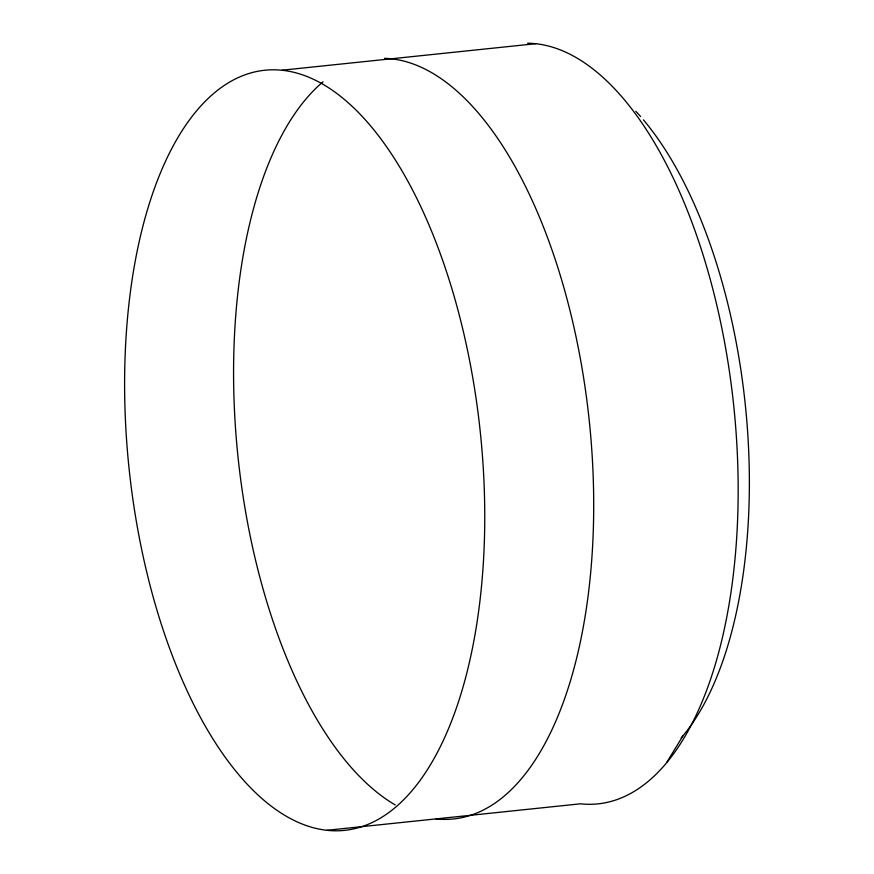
<?xml version="1.0" encoding="UTF-8"?>
<svg xmlns="http://www.w3.org/2000/svg" width="874" height="874" viewBox="0 0 874 874"><rect width="100%" height="100%" fill="white"/><g stroke="black" fill="none" stroke-linecap="round" stroke-linejoin="round"><path stroke-width="1.31" d="M666.753 762.39L683.064 735.689M282.269 70.182L535.806 43.7M326.876 830.3A382.156 176.559 84 0 0 448.133 276.643A382.156 176.559 84 0 0 138.715 243.78A382.156 176.559 84 0 0 326.876 830.3L580.412 803.818A382.156 176.559 84 0 0 736.192 434.007A382.156 176.559 84 0 0 527.623 43.23M395.223 804.921A382.156 176.559 84 0 1 237.641 453.377A382.156 176.559 84 0 1 323.085 81.774M384.516 58.34A382.156 176.559 84 0 1 591.829 450.558A382.156 176.559 84 0 1 435.94 818.905M635.813 111.271A354.866 163.951 84 0 1 640.609 116.57M643.45 119.88A354.866 163.951 84 0 1 747.969 437.142A354.866 163.951 84 0 1 681.13 737.984"/></g></svg>
